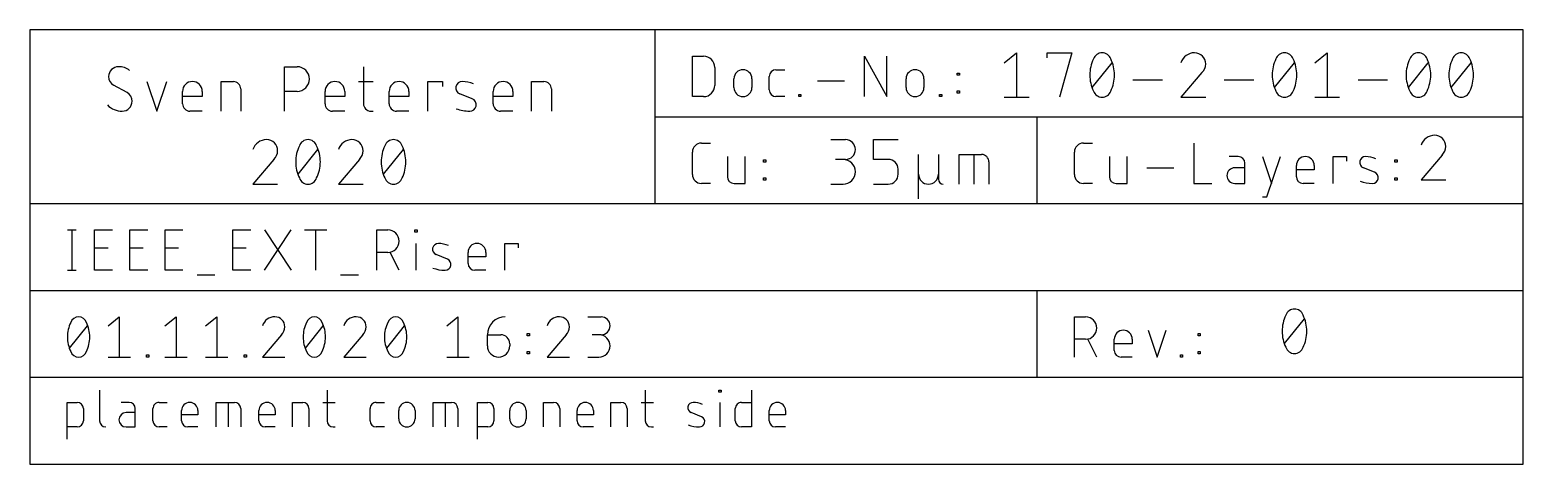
# Model space of a CAD drawing. Extents: x 0 to 54.6, y 0 to 84.3.
# Drawn here: x 0 to 54.6, y 68.4 to 84.3 of the extents above; entities that cross this region are included whole.
import ezdxf

# ---------------------------------------------------------------- set-up
doc = ezdxf.new("R2010")
doc.units = 0
doc.layers.add('21', color=253, linetype='CONTINUOUS')
doc.layers.add('48', color=213, linetype='CONTINUOUS')

msp = doc.modelspace()

# ---------------------------------------------------------------- linework, layer by layer
at = {"layer": '21'}
for p, q in [((2.5485, 71.1264), (2.5485, 70.0045)), ((10.8694, 71.1264), (10.8694, 70.0045)), ((22.5046, 71.1264), (22.5046, 70.0045)), ((25.2019, 71.0516), (25.2019, 71.1264)), ((25.2019, 71.1264), (25.2767, 71.1264)), ((25.2767, 71.0516), (25.2019, 71.0516)), ((25.2767, 71.1264), (25.2767, 71.0516)), ((26.3968, 71.1264), (26.3968, 69.7802)), ((1.3589, 69.3314), (1.3589, 70.6776)), ((1.3589, 70.6776), (1.7328, 70.6776)), ((1.9572, 70.4532), (1.9572, 70.0045)), ((3.632, 70.6776), (3.3329, 70.6776)), ((3.8564, 69.7802), (3.8564, 70.4532)), ((4.5006, 70.0045), (4.5006, 70.4532)), ((4.725, 70.6776), (5.0241, 70.6776)), ((6.813, 69.7802), (6.813, 70.6776)), ((6.813, 70.6776), (7.4861, 70.6776)), ((7.2617, 69.7802), (7.2617, 70.6776)), ((7.7105, 70.4532), (7.7105, 69.7802)), ((9.609, 69.7802), (9.609, 70.6776)), ((9.609, 70.6776), (9.983, 70.6776)), ((10.2074, 70.4532), (10.2074, 69.7802)), ((10.7198, 70.6776), (11.1685, 70.6776)), ((12.44, 70.0045), (12.44, 70.4532)), ((12.6643, 70.6776), (12.9635, 70.6776)), ((14.7524, 69.7802), (14.7524, 70.6776)), ((14.7524, 70.6776), (15.4255, 70.6776)), ((15.2011, 69.7802), (15.2011, 70.6776)), ((15.6498, 70.4532), (15.6498, 69.7802)), ((16.3706, 69.3314), (16.3706, 70.6776)), ((16.3706, 70.6776), (16.7446, 70.6776)), ((16.969, 70.4532), (16.969, 70.0045)), ((18.7804, 69.7802), (18.7804, 70.6776)), ((18.7804, 70.6776), (19.1543, 70.6776)), ((19.3787, 70.4532), (19.3787, 69.7802)), ((21.2443, 69.7802), (21.2443, 70.6776)), ((21.2443, 70.6776), (21.6182, 70.6776)), ((21.8426, 70.4532), (21.8426, 69.7802)), ((22.355, 70.6776), (22.8038, 70.6776)), ((25.2393, 69.7802), (25.2393, 70.6776)), ((25.7985, 70.0045), (25.7985, 70.4532)), ((26.0229, 70.6776), (26.3968, 70.6776)), ((3.8564, 70.3037), (3.5199, 70.3037)), ((5.5481, 70.0045), (5.5481, 70.3785)), ((6.1464, 70.2289), (5.5481, 70.2289)), ((6.1464, 70.3785), (6.1464, 70.2289)), ((8.3771, 70.0045), (8.3771, 70.3785)), ((8.9754, 70.2289), (8.3771, 70.2289)), ((8.9754, 70.3785), (8.9754, 70.2289)), ((13.4875, 70.0793), (13.4875, 70.3785)), ((14.0858, 70.3785), (14.0858, 70.0793)), ((17.5484, 70.0793), (17.5484, 70.3785)), ((18.1467, 70.3785), (18.1467, 70.0793)), ((20.0123, 70.0045), (20.0123, 70.3785)), ((20.6106, 70.2289), (20.0123, 70.2289)), ((20.6106, 70.3785), (20.6106, 70.2289)), ((24.5594, 70.1541), (24.1854, 70.3037)), ((27.0391, 70.0045), (27.0391, 70.3785)), ((27.6374, 70.2289), (27.0391, 70.2289)), ((27.6374, 70.3785), (27.6374, 70.2289)), ((1.7328, 69.7802), (1.3589, 69.7802)), ((3.5199, 69.7802), (3.8564, 69.7802)), ((5.0241, 69.7802), (4.725, 69.7802)), ((6.1464, 69.7802), (5.7725, 69.7802)), ((8.9754, 69.7802), (8.6014, 69.7802)), ((11.0937, 69.7802), (11.1685, 69.7802)), ((12.9635, 69.7802), (12.6643, 69.7802)), ((16.7446, 69.7802), (16.3706, 69.7802)), ((20.6106, 69.7802), (20.2367, 69.7802)), ((22.729, 69.7802), (22.8038, 69.7802)), ((26.3968, 69.7802), (26.0229, 69.7802)), ((27.6374, 69.7802), (27.2635, 69.7802))]:
    msp.add_line(p, q, dxfattribs=at)
for centre, radius, start, end in [((1.7328, 70.4532), 0.2244, 0, 90), ((3.632, 70.4532), 0.2244, 0, 90), ((4.725, 70.4532), 0.2244, 89.9992, 180), ((5.8473, 70.3785), 0.2992, 0, 180), ((7.4861, 70.4532), 0.2244, 0, 90), ((8.6762, 70.3785), 0.2992, 0, 180), ((9.983, 70.4532), 0.2244, 0, 90), ((12.6643, 70.4532), 0.2244, 89.9992, 180), ((13.7866, 70.3785), 0.2992, 0, 180), ((15.4255, 70.4532), 0.2244, 0, 90), ((16.7446, 70.4532), 0.2244, 0, 90), ((17.8475, 70.3785), 0.2992, 0, 180), ((19.1543, 70.4532), 0.2244, 0, 90), ((20.3115, 70.3785), 0.2992, 0, 180), ((21.6182, 70.4532), 0.2244, 0, 90), ((24.2574, 70.4837), 0.1939, 89.181, 248.1986), ((24.2481, 69.8284), 0.8493, 65.7609, 89.181), ((26.0229, 70.4532), 0.2244, 89.9992, 180), ((27.3382, 70.3785), 0.2992, 0, 180), ((1.7328, 70.0045), 0.2244, 270.0008, 0), ((2.7729, 70.0045), 0.2244, 180, 270), ((3.5199, 70.0419), 0.2618, 90, 270), ((4.725, 70.0045), 0.2244, 180, 270), ((5.7725, 70.0045), 0.2244, 180, 270), ((8.6014, 70.0045), 0.2244, 180, 270), ((11.0937, 70.0045), 0.2244, 180, 270), ((12.6643, 70.0045), 0.2244, 180, 270), ((13.7866, 70.0793), 0.2992, 180, 0), ((16.7446, 70.0045), 0.2244, 270.0008, 0), ((17.8475, 70.0793), 0.2992, 180, 0), ((20.2367, 70.0045), 0.2244, 180, 270), ((22.729, 70.0045), 0.2244, 180, 270), ((24.4874, 69.974), 0.1939, 269.181, 68.1986), ((26.0229, 70.0045), 0.2244, 180, 270), ((27.2635, 70.0045), 0.2244, 180, 270), ((24.5027, 71.0485), 1.2684, 250.2096, 269.181)]:
    msp.add_arc(centre, radius, start, end, dxfattribs=at)
at = {"layer": '48'}
for p, q in [((22.86, 84.2963), (0, 84.2963)), ((0, 84.2963), (0, 77.9463)), ((54.61, 84.2963), (22.86, 84.2963)), ((22.86, 84.2963), (22.86, 81.1213)), ((54.61, 81.1213), (54.61, 84.2963)), ((24.2316, 81.8578), (24.2316, 83.3311)), ((24.2316, 83.3311), (24.6408, 83.3311)), ((30.5248, 81.8578), (30.5248, 83.3311)), ((30.5248, 83.3311), (31.3432, 81.8578)), ((31.3432, 81.8578), (31.3432, 83.3311)), ((35.6362, 83.0968), (36.0878, 83.4581)), ((36.0878, 83.4581), (36.0878, 81.8325)), ((37.1993, 83.2774), (37.1993, 83.4581)), ((37.1993, 83.4581), (38.1024, 83.4581)), ((38.1024, 83.4581), (37.6509, 81.8325)), ((38.8528, 82.1937), (39.5752, 83.0968)), ((45.5221, 82.1937), (46.2446, 83.0968)), ((46.9949, 83.0968), (47.4464, 83.4581)), ((47.4464, 83.4581), (47.4464, 81.8325)), ((50.4199, 82.1937), (51.1423, 83.0968)), ((51.983, 82.1937), (52.7055, 83.0968)), ((9.3179, 81.3244), (9.3179, 82.9501)), ((9.3179, 82.9501), (9.7695, 82.9501)), ((12.1996, 82.9501), (12.1996, 81.5954)), ((25.05, 82.9218), (25.05, 82.2671)), ((25.7505, 82.1852), (25.7505, 82.5126)), ((26.4052, 82.5126), (26.4052, 82.1852)), ((27.041, 82.1034), (27.041, 82.5945)), ((27.2865, 82.84), (27.6139, 82.84)), ((32.0436, 82.1852), (32.0436, 82.5126)), ((32.6984, 82.5126), (32.6984, 82.1852)), ((33.9158, 82.6354), (33.9158, 82.7172)), ((33.9158, 82.7172), (33.9976, 82.7172)), ((33.9976, 82.6354), (33.9158, 82.6354)), ((33.9976, 82.7172), (33.9976, 82.6354)), ((40.3395, 82.4646), (41.4232, 82.4646)), ((42.8647, 82.7356), (42.0971, 81.8325)), ((43.6741, 82.4646), (44.7579, 82.4646)), ((48.5719, 82.4646), (49.6556, 82.4646)), ((3.5584, 82.0018), (3.0617, 82.2727)), ((4.281, 82.4082), (4.6422, 81.3244)), ((4.6422, 81.3244), (5.0035, 82.4082)), ((5.5836, 81.5954), (5.5836, 82.0469)), ((6.3061, 82.0469), (6.3061, 81.8663)), ((6.9904, 81.3244), (6.9904, 82.4082)), ((6.9904, 82.4082), (7.4419, 82.4082)), ((7.7129, 82.1373), (7.7129, 81.3244)), ((9.7695, 82.0469), (9.3179, 82.0469)), ((10.794, 81.5954), (10.794, 82.0469)), ((11.5165, 82.0469), (11.5165, 81.8663)), ((12.019, 82.4082), (12.5608, 82.4082)), ((13.1387, 81.5954), (13.1387, 82.0469)), ((13.8611, 82.0469), (13.8611, 81.8663)), ((14.554, 81.3244), (14.554, 82.4082)), ((14.554, 82.4082), (15.0958, 82.4082)), ((15.0958, 82.4082), (15.0958, 82.2276)), ((16.1746, 81.776), (15.723, 81.9566)), ((16.9423, 81.5954), (16.9423, 82.0469)), ((17.6647, 82.0469), (17.6647, 81.8663)), ((18.3491, 81.3244), (18.3491, 82.4082)), ((18.3491, 82.4082), (18.8006, 82.4082)), ((19.0716, 82.1373), (19.0716, 81.3244)), ((28.1181, 81.8578), (28.1181, 81.9397)), ((28.1181, 81.9397), (28.2, 81.9397)), ((28.2, 81.9397), (28.2, 81.8578)), ((28.8077, 82.4308), (29.7898, 82.4308)), ((33.2716, 81.8578), (33.2716, 81.9397)), ((33.2716, 81.9397), (33.3534, 81.9397)), ((33.3534, 81.9397), (33.3534, 81.8578)), ((33.9158, 81.9806), (33.9158, 82.0625)), ((33.9158, 82.0625), (33.9976, 82.0625)), ((33.9976, 81.9806), (33.9158, 81.9806)), ((33.9976, 82.0625), (33.9976, 81.9806)), ((6.3061, 81.8663), (5.5836, 81.8663)), ((11.5165, 81.8663), (10.794, 81.8663)), ((13.8611, 81.8663), (13.1387, 81.8663)), ((17.6647, 81.8663), (16.9423, 81.8663)), ((24.6408, 81.8578), (24.2316, 81.8578)), ((27.6139, 81.8578), (27.2865, 81.8578)), ((28.2, 81.8578), (28.1181, 81.8578)), ((33.3534, 81.8578), (33.2716, 81.8578)), ((35.6362, 81.8325), (36.5393, 81.8325)), ((42.0971, 81.8325), (43.0002, 81.8325)), ((46.9949, 81.8325), (47.898, 81.8325)), ((6.3061, 81.3244), (5.8545, 81.3244)), ((11.5165, 81.3244), (11.0649, 81.3244)), ((12.4705, 81.3244), (12.5608, 81.3244)), ((13.8611, 81.3244), (13.4096, 81.3244)), ((17.6647, 81.3244), (17.2132, 81.3244)), ((22.86, 81.1213), (22.86, 77.9463)), ((22.86, 81.1213), (36.83, 81.1213)), ((36.83, 81.1213), (54.61, 81.1213)), ((36.83, 81.1213), (36.83, 77.9463)), ((54.61, 77.9463), (54.61, 81.1213)), ((29.2862, 80.2831), (29.8281, 80.2831)), ((30.8493, 79.5606), (30.8493, 80.2831)), ((30.8493, 80.2831), (31.7524, 80.2831)), ((9.8109, 79.0187), (10.5334, 79.9218)), ((12.9372, 79.0187), (13.6597, 79.9218)), ((24.2316, 79.0102), (24.2316, 79.8287)), ((24.559, 80.1561), (24.8864, 80.1561)), ((32.5019, 78.1156), (32.5019, 79.7412)), ((33.2243, 79.7412), (33.2243, 79.0187)), ((33.9895, 78.6574), (33.9895, 79.7412)), ((33.9895, 79.7412), (34.8023, 79.7412)), ((34.5313, 78.6574), (34.5313, 79.7412)), ((38.2016, 79.0102), (38.2016, 79.8287)), ((38.529, 80.1561), (38.8564, 80.1561)), ((42.5708, 80.1561), (42.5708, 78.6829)), ((8.9252, 79.5606), (8.1575, 78.6574)), ((12.0514, 79.5606), (11.2838, 78.6574)), ((25.5077, 79.665), (25.5077, 78.9284)), ((26.1624, 78.6829), (26.1624, 79.665)), ((26.8347, 79.4604), (26.8347, 79.5422)), ((26.8347, 79.5422), (26.9166, 79.5422)), ((26.9166, 79.4604), (26.8347, 79.4604)), ((26.9166, 79.5422), (26.9166, 79.4604)), ((29.8281, 79.5606), (29.4668, 79.5606)), ((31.3912, 79.5606), (30.8493, 79.5606)), ((31.7524, 79.0187), (31.7524, 79.1993)), ((35.0732, 79.4703), (35.0732, 78.6574)), ((39.4777, 79.665), (39.4777, 78.9284)), ((40.1324, 78.6829), (40.1324, 79.665)), ((40.8501, 79.2558), (41.8322, 79.2558)), ((44.1889, 79.665), (43.8615, 79.665)), ((44.4344, 79.2558), (44.0661, 79.2558)), ((44.4344, 78.6829), (44.4344, 79.4194)), ((45.0771, 79.665), (45.4045, 78.6829)), ((45.2408, 78.1918), (45.7319, 79.665)), ((46.3159, 78.9284), (46.3159, 79.3376)), ((46.9707, 79.3376), (46.9707, 79.1739)), ((47.6643, 78.6829), (47.6643, 79.665)), ((47.6643, 79.665), (48.1553, 79.665)), ((48.1553, 79.665), (48.1553, 79.5013)), ((49.1769, 79.0921), (48.7677, 79.2558)), ((49.9224, 79.4604), (49.9224, 79.5422)), ((49.9224, 79.5422), (50.0043, 79.5422)), ((50.0043, 79.4604), (49.9224, 79.4604)), ((50.0043, 79.5422), (50.0043, 79.4604)), ((51.6438, 79.7193), (50.8762, 78.8162)), ((8.1575, 78.6574), (9.0606, 78.6574)), ((11.2838, 78.6574), (12.1869, 78.6574)), ((24.8864, 78.6829), (24.559, 78.6829)), ((25.7532, 78.6829), (26.1624, 78.6829)), ((26.8347, 78.8056), (26.8347, 78.8875)), ((26.8347, 78.8875), (26.9166, 78.8875)), ((26.9166, 78.8056), (26.8347, 78.8056)), ((26.9166, 78.8875), (26.9166, 78.8056)), ((29.2862, 78.6574), (29.7378, 78.6574)), ((30.8493, 78.6574), (31.3912, 78.6574)), ((33.2243, 79.0187), (33.2243, 78.8381)), ((38.8564, 78.6829), (38.529, 78.6829)), ((39.7232, 78.6829), (40.1324, 78.6829)), ((42.5708, 78.6829), (43.2256, 78.6829)), ((44.0661, 78.6829), (44.4344, 78.6829)), ((46.9707, 79.1739), (46.3159, 79.1739)), ((46.9707, 78.6829), (46.5615, 78.6829)), ((49.9224, 78.8056), (49.9224, 78.8875)), ((49.9224, 78.8875), (50.0043, 78.8875)), ((50.0043, 78.8056), (49.9224, 78.8056)), ((50.0043, 78.8875), (50.0043, 78.8056)), ((50.8762, 78.8162), (51.7793, 78.8162)), ((45.0771, 78.1918), (45.2408, 78.1918)), ((0, 77.9463), (0, 74.7713)), ((0, 77.9463), (22.86, 77.9463)), ((22.86, 77.9463), (36.83, 77.9463)), ((36.83, 77.9463), (54.61, 77.9463)), ((54.61, 74.7713), (54.61, 77.9463)), ((1.3716, 76.9811), (1.699, 76.9811)), ((1.5353, 76.9811), (1.5353, 75.5079)), ((2.3685, 75.5079), (2.3685, 76.9811)), ((2.3685, 76.9811), (3.0232, 76.9811)), ((3.6569, 75.5079), (3.6569, 76.9811)), ((3.6569, 76.9811), (4.3116, 76.9811)), ((4.9452, 75.5079), (4.9452, 76.9811)), ((4.9452, 76.9811), (5.6, 76.9811)), ((7.4229, 75.5079), (7.4229, 76.9811)), ((7.4229, 76.9811), (8.0776, 76.9811)), ((8.5762, 75.5079), (9.5584, 76.9811)), ((8.5762, 76.9811), (9.5584, 75.5079)), ((10.0455, 76.9811), (10.864, 76.9811)), ((10.4548, 75.5079), (10.4548, 76.9811)), ((12.6832, 75.5079), (12.6832, 76.9811)), ((12.6832, 76.9811), (13.0924, 76.9811)), ((14.0807, 76.8992), (14.0807, 76.9811)), ((14.0807, 76.9811), (14.1626, 76.9811)), ((14.1626, 76.8992), (14.0807, 76.8992)), ((14.1217, 75.5079), (14.1217, 76.49)), ((14.1626, 76.9811), (14.1626, 76.8992)), ((17.3725, 75.5079), (17.3725, 76.49)), ((17.3725, 76.49), (17.8635, 76.49)), ((17.8635, 76.49), (17.8635, 76.3263)), ((2.3685, 76.3263), (2.8596, 76.3263)), ((3.6569, 76.3263), (4.1479, 76.3263)), ((4.9452, 76.3263), (5.4363, 76.3263)), ((7.4229, 76.3263), (7.9139, 76.3263)), ((13.0924, 76.1626), (12.6832, 76.1626)), ((13.5016, 75.5079), (13.1742, 76.1626)), ((15.2678, 75.9171), (14.8585, 76.0808)), ((16.0241, 75.7534), (16.0241, 76.1626)), ((16.6789, 75.9989), (16.0241, 75.9989)), ((16.6789, 76.1626), (16.6789, 75.9989)), ((1.3716, 75.5079), (1.699, 75.5079)), ((3.0232, 75.5079), (2.3685, 75.5079)), ((4.3116, 75.5079), (3.6569, 75.5079)), ((5.6, 75.5079), (4.9452, 75.5079)), ((8.0776, 75.5079), (7.4229, 75.5079)), ((16.6789, 75.5079), (16.2697, 75.5079)), ((6.1136, 75.3442), (6.7684, 75.3442)), ((11.3662, 75.3442), (12.021, 75.3442)), ((0, 74.7713), (0, 71.5962)), ((0, 74.7713), (36.83, 74.7713)), ((36.83, 74.7713), (54.61, 74.7713)), ((36.83, 74.7713), (36.83, 71.5962)), ((54.61, 71.5962), (54.61, 74.7713)), ((2.8582, 73.4787), (3.2674, 73.806)), ((3.2674, 73.806), (3.2674, 72.3329)), ((4.9394, 73.4787), (5.3486, 73.806)), ((5.3486, 73.806), (5.3486, 72.3329)), ((6.426, 73.4787), (6.8352, 73.806)), ((6.8352, 73.806), (6.8352, 72.3329)), ((15.2463, 73.4787), (15.6555, 73.806)), ((15.6555, 73.806), (15.6555, 72.3329)), ((20.3997, 73.806), (20.8908, 73.806)), ((38.2016, 72.3329), (38.2016, 73.806)), ((38.2016, 73.806), (38.6108, 73.806)), ((45.8865, 72.8274), (46.609, 73.7306)), ((1.4534, 72.6602), (2.1082, 73.4787)), ((10.0756, 72.6602), (10.7303, 73.4787)), ((13.0487, 72.6602), (13.7035, 73.4787)), ((18.1913, 73.1104), (18.1913, 73.1922)), ((18.1913, 73.1922), (18.2732, 73.1922)), ((18.2732, 73.1922), (18.2732, 73.1104)), ((40.8984, 73.315), (41.2258, 72.3329)), ((41.2258, 72.3329), (41.5532, 73.315)), ((42.721, 73.1104), (42.721, 73.1922)), ((42.721, 73.1922), (42.8028, 73.1922)), ((42.8028, 73.1922), (42.8028, 73.1104)), ((9.2028, 73.1513), (8.5072, 72.3329)), ((12.176, 73.1513), (11.4803, 72.3329)), ((16.7329, 73.1513), (17.2239, 73.1513)), ((16.7329, 72.7421), (16.7329, 73.1513)), ((17.5513, 72.8239), (17.5513, 72.7421)), ((18.2732, 73.1104), (18.1913, 73.1104)), ((19.6088, 73.1513), (18.9132, 72.3329)), ((20.8908, 73.1513), (20.5634, 73.1513)), ((38.6108, 72.9876), (38.2016, 72.9876)), ((39.02, 72.3329), (38.6927, 72.9876)), ((39.6596, 72.5784), (39.6596, 72.9876)), ((40.3143, 72.8239), (39.6596, 72.8239)), ((40.3143, 72.9876), (40.3143, 72.8239)), ((42.8028, 73.1104), (42.721, 73.1104)), ((2.8582, 72.3329), (3.6766, 72.3329)), ((4.2671, 72.3329), (4.2671, 72.4147)), ((4.2671, 72.4147), (4.3489, 72.4147)), ((4.3489, 72.3329), (4.2671, 72.3329)), ((4.3489, 72.4147), (4.3489, 72.3329)), ((4.9394, 72.3329), (5.7578, 72.3329)), ((6.426, 72.3329), (7.2444, 72.3329)), ((7.8349, 72.3329), (7.8349, 72.4147)), ((7.8349, 72.4147), (7.9167, 72.4147)), ((7.9167, 72.3329), (7.8349, 72.3329)), ((7.9167, 72.4147), (7.9167, 72.3329)), ((8.5072, 72.3329), (9.3256, 72.3329)), ((11.4803, 72.3329), (12.2987, 72.3329)), ((15.2463, 72.3329), (16.0647, 72.3329)), ((18.1913, 72.4556), (18.1913, 72.5375)), ((18.1913, 72.5375), (18.2732, 72.5375)), ((18.2732, 72.4556), (18.1913, 72.4556)), ((18.2732, 72.5375), (18.2732, 72.4556)), ((18.9132, 72.3329), (19.7316, 72.3329)), ((20.3997, 72.3329), (20.809, 72.3329)), ((40.3143, 72.3329), (39.9051, 72.3329)), ((42.0768, 72.3329), (42.0768, 72.4147)), ((42.0768, 72.4147), (42.1586, 72.4147)), ((42.1586, 72.3329), (42.0768, 72.3329)), ((42.1586, 72.4147), (42.1586, 72.3329)), ((42.721, 72.4556), (42.721, 72.5375)), ((42.721, 72.5375), (42.8028, 72.5375)), ((42.8028, 72.4556), (42.721, 72.4556)), ((42.8028, 72.5375), (42.8028, 72.4556)), ((0, 71.5962), (0, 68.4213)), ((0, 71.5962), (36.83, 71.5962)), ((36.83, 71.5962), (54.61, 71.5962)), ((54.61, 68.4213), (54.61, 71.5962)), ((0, 68.4213), (54.61, 68.4213))]:
    msp.add_line(p, q, dxfattribs=at)
for centre, radius, start, end in [((24.6408, 82.9218), 0.4092, 359.9996, 90), ((40.1021, 82.6453), 1.3396, 154.0109, 180.0001), ((39.214, 83.1239), 0.3342, 90.0001, 161.0756), ((39.214, 83.1239), 0.3342, 18.9248, 90), ((38.3259, 82.6453), 1.3396, 360, 25.9891), ((42.5938, 82.9359), 0.5221, 90.0001, 162.0549), ((42.5938, 83.0517), 0.4064, 0, 90), ((42.5637, 83.0517), 0.4365, 313.6036, 359.9997), ((46.7714, 82.6453), 1.3396, 154.0109, 180.0001), ((45.8833, 83.1239), 0.3342, 90.0001, 161.0756), ((45.8833, 83.1239), 0.3342, 18.9248, 90), ((44.9953, 82.6453), 1.3396, 360, 25.9891), ((51.6692, 82.6453), 1.3396, 154.0109, 180.0001), ((50.7811, 83.1239), 0.3342, 90.0001, 161.0756), ((50.7811, 83.1239), 0.3342, 18.9248, 90), ((49.893, 82.6453), 1.3396, 360, 25.9891), ((53.2323, 82.6453), 1.3396, 154.0109, 180.0001), ((52.3442, 83.1239), 0.3342, 90.0001, 161.0756), ((52.3442, 83.1239), 0.3342, 18.9248, 90), ((51.4562, 82.6453), 1.3396, 360, 25.9891), ((3.248, 82.5888), 0.3669, 179.9998, 239.49), ((3.2424, 82.5888), 0.3612, 89.9995, 180), ((3.2423, 82.2727), 0.6773, 53.1301, 89.9995), ((9.7695, 82.4985), 0.4516, 270, 90), ((26.0778, 82.5126), 0.3274, 0, 180), ((27.2865, 82.5945), 0.2455, 90, 180), ((32.371, 82.5126), 0.3274, 0, 180), ((40.1021, 82.6453), 1.3396, 180, 205.9889), ((38.3259, 82.6453), 1.3396, 334.0111, 360), ((46.7714, 82.6453), 1.3396, 180, 205.9889), ((44.9952, 82.6453), 1.3396, 334.0111, 360), ((51.6692, 82.6453), 1.3396, 180, 205.9889), ((49.893, 82.6453), 1.3396, 334.0111, 360), ((53.2323, 82.6453), 1.3396, 180, 205.9889), ((51.4561, 82.6453), 1.3396, 334.0111, 360), ((3.3722, 81.6857), 0.3669, 0, 59.4898), ((5.9448, 82.0469), 0.3612, 0, 180), ((7.4419, 82.1372), 0.2709, 0.0007, 90), ((11.1552, 82.0469), 0.3612, 0, 180), ((13.4999, 82.0469), 0.3612, 0, 180), ((15.81, 82.174), 0.2342, 89.1818, 248.1988), ((15.7987, 81.3827), 1.0256, 65.7611, 89.1818), ((17.3035, 82.0469), 0.3612, 0, 180), ((18.8006, 82.1372), 0.2709, 0.0007, 90), ((24.6408, 82.2671), 0.4092, 270.0004, 360), ((26.0778, 82.1852), 0.3274, 180, 0), ((27.2865, 82.1034), 0.2455, 180, 270), ((32.371, 82.1852), 0.3274, 180, 0), ((39.214, 82.1666), 0.3342, 198.925, 270), ((39.214, 82.1666), 0.3342, 269.9999, 341.0745), ((45.8833, 82.1666), 0.3342, 198.925, 270), ((45.8833, 82.1666), 0.3342, 269.9999, 341.0745), ((50.7811, 82.1666), 0.3342, 198.925, 270), ((50.7811, 82.1666), 0.3342, 269.9999, 341.0745), ((52.3442, 82.1666), 0.3342, 198.925, 270), ((52.3442, 82.1666), 0.3342, 269.9999, 341.0745), ((3.3778, 82.0876), 0.7631, 224.7608, 269.9999), ((3.3778, 81.6857), 0.3612, 270, 0), ((5.8545, 81.5954), 0.2709, 180, 270), ((11.0649, 81.5954), 0.2709, 180, 270), ((12.4705, 81.5954), 0.2709, 180, 270), ((13.4096, 81.5954), 0.2709, 180, 270), ((16.1061, 82.8559), 1.5316, 250.2089, 269.1818), ((16.0876, 81.5586), 0.2342, 269.1818, 68.1988), ((17.2132, 81.5954), 0.2709, 180, 270), ((8.6542, 79.7609), 0.5221, 90.0001, 162.0549), ((8.6542, 79.8766), 0.4064, 0, 90), ((10.1722, 79.9489), 0.3342, 90.0001, 161.0756), ((10.1722, 79.9489), 0.3342, 18.9248, 90), ((11.7805, 79.7609), 0.5221, 90.0001, 162.0549), ((11.7805, 79.8766), 0.4064, 0, 90), ((13.2984, 79.9489), 0.3342, 90.0001, 161.0756), ((13.2984, 79.9489), 0.3342, 18.9248, 90), ((29.8281, 79.9218), 0.3612, 270, 90), ((51.3729, 79.9197), 0.5221, 90.0001, 162.0549), ((51.3729, 80.0354), 0.4064, 0, 90), ((8.6241, 79.8767), 0.4365, 313.6036, 359.9997), ((11.0602, 79.4703), 1.3396, 154.0109, 180.0001), ((9.2841, 79.4703), 1.3396, 360, 25.9891), ((11.7504, 79.8767), 0.4365, 313.6036, 359.9997), ((14.1865, 79.4703), 1.3396, 154.0109, 180.0001), ((12.4104, 79.4703), 1.3396, 360, 25.9891), ((24.559, 79.8287), 0.3274, 90.0005, 180), ((34.8023, 79.4703), 0.2709, 0, 90), ((38.529, 79.8287), 0.3274, 90.0005, 180), ((51.3428, 80.0354), 0.4365, 313.6036, 359.9997), ((11.0603, 79.4703), 1.3396, 180, 205.9889), ((9.2841, 79.4703), 1.3396, 334.0111, 360), ((14.1865, 79.4703), 1.3396, 180, 205.9889), ((12.4104, 79.4703), 1.3396, 334.0111, 360), ((29.7378, 79.109), 0.4516, 270, 90), ((31.3912, 79.1993), 0.3612, 0, 90), ((44.0661, 78.9693), 0.2865, 90, 270), ((44.1889, 79.4194), 0.2455, 0, 90), ((46.6433, 79.3376), 0.3274, 0, 180), ((48.8465, 79.4528), 0.2122, 89.1816, 248.1986), ((48.8362, 78.7356), 0.9294, 65.761, 89.1816), ((10.1722, 78.9916), 0.3342, 198.925, 270), ((10.1722, 78.9916), 0.3342, 269.9999, 341.0745), ((13.2984, 78.9916), 0.3342, 198.925, 270), ((13.2984, 78.9916), 0.3342, 269.9999, 341.0745), ((24.559, 79.0102), 0.3274, 180, 270), ((25.7532, 78.9284), 0.2455, 180, 270), ((31.3912, 79.0187), 0.3612, 270, 0), ((32.8631, 79.0187), 0.3612, 180, 0), ((33.405, 78.8381), 0.1806, 180, 270), ((38.529, 79.0102), 0.3274, 180, 270), ((39.7232, 78.9284), 0.2455, 180, 270), ((46.5615, 78.9284), 0.2455, 180, 270), ((49.1149, 80.0707), 1.388, 250.2089, 269.1815), ((49.0981, 78.895), 0.2122, 269.1816, 68.1989), ((13.0924, 76.5718), 0.4092, 270, 90), ((14.9374, 76.2778), 0.2122, 89.1816, 248.1986), ((14.9271, 75.5606), 0.9294, 65.761, 89.1816), ((16.3515, 76.1626), 0.3274, 0, 180), ((15.189, 75.72), 0.2122, 269.1816, 68.1989), ((15.2058, 76.8957), 1.388, 250.2089, 269.1815), ((16.2697, 75.7534), 0.2455, 180, 270), ((1.7808, 73.5032), 0.3028, 90, 161.0756), ((1.7808, 73.5032), 0.3028, 18.9237, 90.0001), ((8.9573, 73.3329), 0.4732, 90, 162.0549), ((8.9573, 73.4378), 0.3683, 0, 90), ((10.4029, 73.5032), 0.3028, 90, 161.0756), ((10.4029, 73.5032), 0.3028, 18.9237, 90.0001), ((11.9304, 73.3329), 0.4732, 90, 162.0549), ((11.9304, 73.4378), 0.3683, 0, 90), ((13.3761, 73.5032), 0.3028, 90, 161.0756), ((13.3761, 73.5032), 0.3028, 18.9237, 90.0001), ((17.3876, 73.1513), 0.6548, 90.0003, 180), ((19.3633, 73.3329), 0.4732, 90, 162.0549), ((19.3633, 73.4378), 0.3683, 0, 90), ((20.8908, 73.4787), 0.3274, 270, 90), ((38.6108, 73.3968), 0.4092, 270, 90), ((47.1358, 73.279), 1.3396, 154.0109, 180.0001), ((46.2478, 73.7576), 0.3342, 90.0001, 161.0756), ((46.2478, 73.7576), 0.3342, 18.9248, 90), ((45.3597, 73.279), 1.3396, 360, 25.9891), ((2.5856, 73.0695), 1.214, 154.0109, 180), ((0.976, 73.0695), 1.214, 360, 25.9897), ((8.93, 73.4378), 0.3956, 313.6022, 0), ((11.2078, 73.0695), 1.214, 154.0109, 180), ((9.5982, 73.0695), 1.214, 360, 25.9897), ((11.9032, 73.4378), 0.3956, 313.6022, 0), ((14.1809, 73.0695), 1.214, 154.0109, 180), ((12.5713, 73.0695), 1.214, 360, 25.9897), ((19.336, 73.4378), 0.3956, 313.6022, 0), ((39.987, 72.9876), 0.3274, 0, 180), ((47.1358, 73.279), 1.3396, 180, 205.9889), ((45.3597, 73.279), 1.3396, 334.0111, 360), ((2.5856, 73.0695), 1.214, 180, 205.9889), ((0.976, 73.0695), 1.214, 334.0105, 359.9999), ((11.2078, 73.0695), 1.214, 180, 205.9889), ((9.5981, 73.0695), 1.214, 334.0105, 359.9999), ((14.1809, 73.0695), 1.214, 180, 205.9889), ((12.5713, 73.0695), 1.214, 334.0105, 359.9999), ((17.1421, 72.7421), 0.4092, 180, 0), ((17.2239, 72.8239), 0.3274, 0, 90), ((20.809, 72.7421), 0.4092, 270, 90), ((46.2478, 72.8004), 0.3342, 198.925, 270), ((46.2478, 72.8004), 0.3342, 269.9999, 341.0745), ((1.7808, 72.6357), 0.3028, 198.9251, 270.0001), ((1.7808, 72.6357), 0.3028, 270, 341.0759), ((10.4029, 72.6357), 0.3028, 198.9251, 270.0001), ((10.4029, 72.6357), 0.3028, 270, 341.0759), ((13.3761, 72.6357), 0.3028, 198.9251, 270.0001), ((13.3761, 72.6357), 0.3028, 270, 341.0759), ((39.9051, 72.5784), 0.2455, 180, 270)]:
    msp.add_arc(centre, radius, start, end, dxfattribs=at)

doc.saveas('drawing.dxf')
